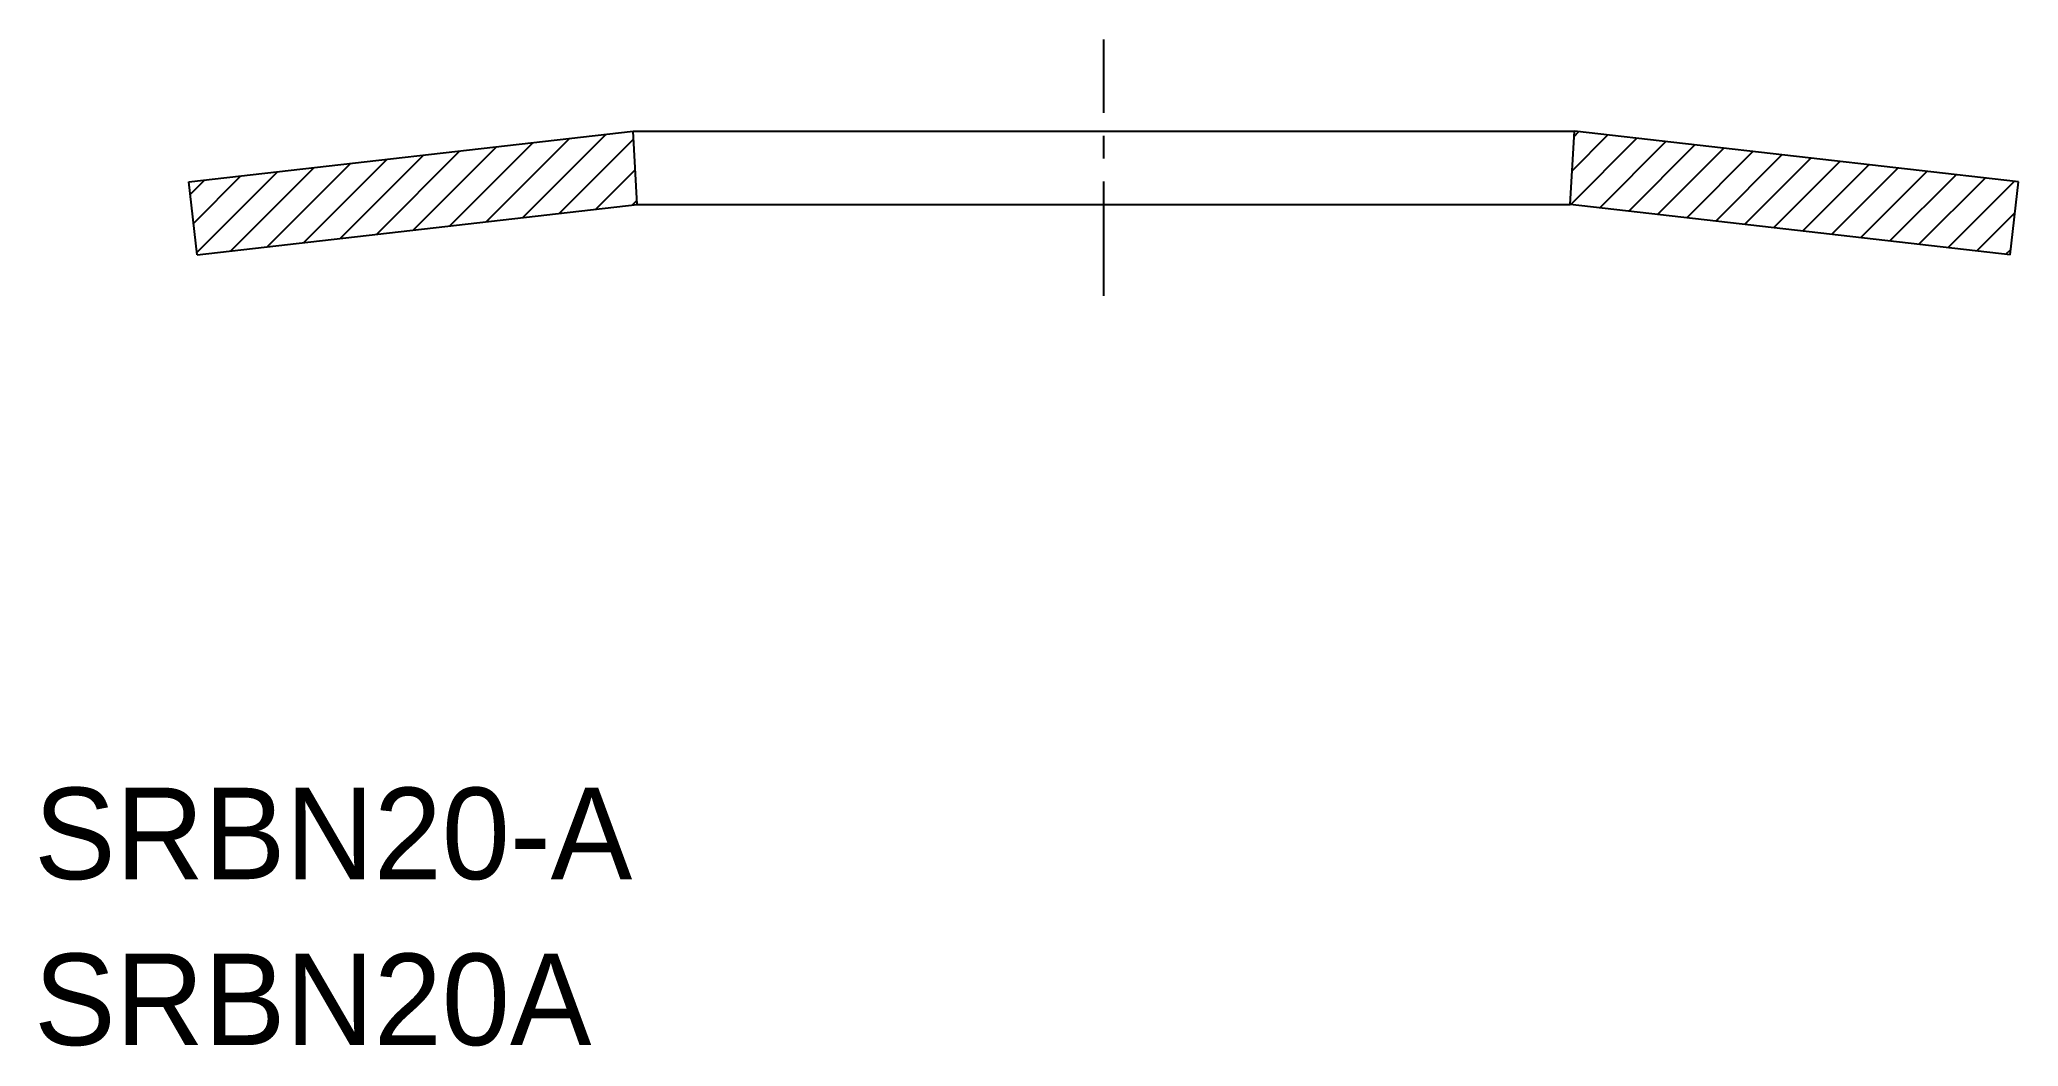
# Model space of a CAD drawing. Extents: x 128.1 to 149.8, y 139.9 to 150.9.
import ezdxf

# ---------------------------------------------------------------- set-up
doc = ezdxf.new("R2010")
doc.units = 0
doc.linetypes.add('CENTER', pattern=[2, 1.25, -0.25, 0.25, -0.25])
doc.layers.get('0').update_dxf_attribs({"linetype": 'CONTINUOUS'})
doc.layers.add('CENTER', color=1, linetype='CENTER')

# ---------------------------------------------------------------- blocks, each defined once
blk = doc.blocks.new('*X2')
at = {"color": 0, "linetype": 'CONTINUOUS'}
for p, q in [((132.232, 148.849), (133.142, 149.759)), ((132.632, 148.895), (133.541, 149.804)), ((133.031, 148.941), (133.94, 149.85)), ((133.43, 148.986), (134.339, 149.895)), ((133.829, 149.032), (134.639, 149.842)), ((130.236, 148.621), (131.146, 149.53)), ((130.636, 148.667), (131.545, 149.576)), ((131.035, 148.712), (131.944, 149.622)), ((131.434, 148.758), (132.343, 149.667)), ((131.833, 148.804), (132.742, 149.713)), ((134.228, 149.078), (134.658, 149.508)), ((129.795, 149.24), (129.948, 149.393)), ((129.831, 148.923), (130.347, 149.439)), ((129.867, 148.605), (130.746, 149.485)), ((134.628, 149.123), (134.678, 149.173))]:
    blk.add_line(p, q, dxfattribs=at)
blk = doc.blocks.new('*X3')
at = {"color": 0, "linetype": 'CONTINUOUS'}
for p, q in [((144.886, 149.129), (145.609, 149.851)), ((144.901, 149.497), (145.291, 149.887)), ((144.922, 149.872), (144.974, 149.924)), ((145.203, 149.092), (145.926, 149.815)), ((145.52, 149.056), (146.243, 149.779)), ((145.838, 149.02), (146.56, 149.742)), ((146.155, 148.983), (146.878, 149.706)), ((146.472, 148.947), (147.195, 149.67)), ((146.79, 148.911), (147.512, 149.633)), ((147.107, 148.875), (147.829, 149.597)), ((147.424, 148.838), (148.147, 149.561)), ((147.741, 148.802), (148.464, 149.525)), ((148.059, 148.766), (148.781, 149.488)), ((148.376, 148.73), (149.099, 149.452)), ((148.693, 148.693), (149.416, 149.416)), ((149.011, 148.657), (149.733, 149.38)), ((149.328, 148.621), (149.742, 149.035)), ((149.645, 148.584), (149.697, 148.636))]:
    blk.add_line(p, q, dxfattribs=at)

msp = doc.modelspace()

# ---------------------------------------------------------------- linework, layer by layer
at = {"color": 7, "linetype": 'CONTINUOUS'}
for p, q in [((129.779, 149.374), (134.634, 149.929)), ((134.634, 149.929), (144.926, 149.929)), ((134.68, 149.129), (134.634, 149.929)), ((144.88, 149.129), (144.926, 149.929)), ((149.781, 149.374), (144.926, 149.929)), ((129.87, 148.579), (129.779, 149.374)), ((149.69, 148.579), (149.781, 149.374)), ((129.87, 148.579), (134.68, 149.129)), ((134.68, 149.129), (144.88, 149.129)), ((149.69, 148.579), (144.88, 149.129))]:
    msp.add_line(p, q, dxfattribs=at)
at = {"layer": 'CENTER', "color": 1, "linetype": 'CENTER'}
msp.add_line((139.78, 148.129), (139.78, 150.929), dxfattribs=at)

# ---------------------------------------------------------------- block references
at = {"color": 7, "linetype": 'CONTINUOUS'}
for name in ['*X2', '*X3']:
    msp.add_blockref(name, (0, 0), dxfattribs=at)

# ---------------------------------------------------------------- texts
for s, p in [('SRBN20-A', (128.085, 141.755)), ('SRBN20A', (128.085, 139.942))]:
    msp.add_text(s, height=1).set_placement(p)

doc.saveas('drawing.dxf')
